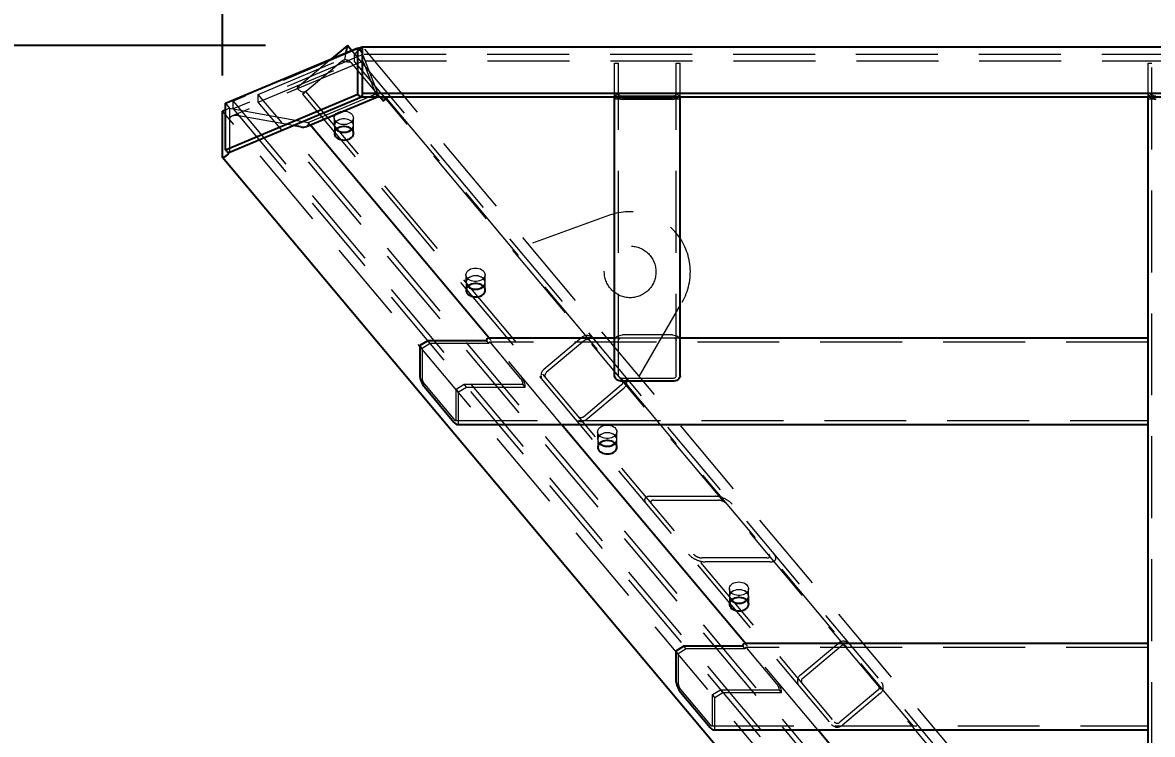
# Model space of a CAD drawing. Header units: millimetres. Extents: x 1293 to 41893, y 1011 to 26911.
# Drawn here: x 6375 to 7251, y 8232 to 8783 of the extents above; entities that cross this region are included whole.
import ezdxf

# ---------------------------------------------------------------- set-up
doc = ezdxf.new("R2010")
doc.units = ezdxf.units.MM
doc.header["$LTSCALE"] = 50
doc.linetypes.add('HIDDEN', pattern=[1.905, 1.27, -0.635])
doc.layers.add('CAPA_1', color=7, linetype='Continuous')
doc.styles.add('SLDTEXTSTYLE0', font='TXT', dxfattribs={"width": 0.75})
doc.dimstyles.new('SLDDIMSTYLE0', dxfattribs={"dimtxt": 100, "dimasz": 100, "dimexe": 0, "dimexo": 0.0625, "dimgap": 25, "dimtad": 2, "dimdec": 0, "dimlfac": 1.5, "dimrnd": 1e-09, "dimzin": 12, "dimdsep": 46, "dimtxsty": 'SLDTEXTSTYLE0', "dimsah": 1, "dimcen": 0.09, "dimadec": 0, "dimazin": 3, "dimtfac": 1, "dimtdec": 0, "dimtofl": 0, "dimtmove": 0, "dimatfit": 3, "dimfxl": 1, "dimfrac": 2, "dimtolj": 1, "dimtzin": 12, "dimarcsym": 0})

# ---------------------------------------------------------------- blocks, each defined once
blk = doc.blocks.new('_D_1')
at = {"layer": 'CAPA_1', "transparency": 16777216}
for p, q in [((6563.39, 8765.65), (5580.12, 8765.65)), ((5630.12, 8765.65), (5630.12, 4708.49)), ((6386.4, 4708.49), (5580.12, 4708.49))]:
    blk.add_line(p, q, dxfattribs=at)
for points in [[(5630.12, 8765.65), (5614.74, 8665.65), (5645.51, 8665.65)], [(5630.12, 4708.49), (5645.51, 4808.49), (5614.74, 4808.49)]]:
    blk.add_solid(points, dxfattribs=at)
at = {"layer": 'CAPA_1', "transparency": 16777216, "insert": (5501.22, 6589.29), "char_height": 100, "attachment_point": 1, "rotation": 90, "style": 'SLDTEXTSTYLE0'}
blk.add_mtext('6086', dxfattribs=at)
blk = doc.blocks.new('_D_15')
at = {"layer": 'CAPA_1', "transparency": 16777216}
for p, q in [((6530.12, 8742.38), (6530.12, 9415.65)), ((16745.16, 6492), (16745.16, 9415.65)), ((6530.12, 9365.65), (16745.16, 9365.65))]:
    blk.add_line(p, q, dxfattribs=at)
for points in [[(6530.12, 9365.65), (6630.12, 9350.26), (6630.12, 9381.03)], [(16745.16, 9365.65), (16645.16, 9381.03), (16645.16, 9350.26)]]:
    blk.add_solid(points, dxfattribs=at)
at = {"layer": 'CAPA_1', "transparency": 16777216, "insert": (11452.92, 9494.55), "char_height": 100, "attachment_point": 1, "style": 'SLDTEXTSTYLE0'}
blk.add_mtext('15323', dxfattribs=at)
blk = doc.blocks.new('_D_16')
at = {"layer": 'CAPA_1', "transparency": 16777216}
for p, q in [((6530.12, 8742.38), (6530.12, 9115.65)), ((10510.53, 8346.21), (10510.53, 9115.65)), ((10510.53, 9065.65), (6530.12, 9065.65))]:
    blk.add_line(p, q, dxfattribs=at)
for points in [[(6530.12, 9065.65), (6630.12, 9050.26), (6630.12, 9081.03)], [(10510.53, 9065.65), (10410.53, 9081.03), (10410.53, 9050.26)]]:
    blk.add_solid(points, dxfattribs=at)
at = {"layer": 'CAPA_1', "transparency": 16777216, "insert": (8372.55, 9194.55), "char_height": 100, "attachment_point": 1, "style": 'SLDTEXTSTYLE0'}
blk.add_mtext('5971', dxfattribs=at)

msp = doc.modelspace()

# ---------------------------------------------------------------- linework, layer by layer
at = {"color": 7, "linetype": 'Continuous', "lineweight": 25}
for p, q in [((6532.3455098, 8720.9510576), (6635.0000114, 8764.0197348)), ((6626.8915182, 8765.6463094), (6614.9060728, 8755.5893266)), ((6625.9134634, 8760.2074753), (6626.8915182, 8765.6463094)), ((6630.0122783, 8761.9271323), (6626.8915182, 8765.6463094)), ((6635.0000114, 8728.0987103), (6635.0000114, 8764.0197348)), ((6638.2402488, 8760.1581702), (6635.0000114, 8764.0197348)), ((6638.2402488, 8764.4046725), (6635.6048034, 8763.2989718)), ((6638.2402488, 8764.6482983), (10133.6971124, 8764.6482983)), ((6638.2402488, 8764.6482983), (6638.2402488, 8725.989247)), ((6638.2402488, 8728.7272738), (10133.6971124, 8728.7272738)), ((6532.3455098, 8685.0300331), (6635.0000114, 8728.0987103)), ((6532.3455098, 8685.0300331), (6532.3455098, 8720.9510576)), ((6535.063797, 8682.8312476), (6637.7182986, 8725.8999248)), ((6595.0933058, 8702.9004745), (6650.1255611, 8725.989247)), ((6635.0000114, 8728.0987103), (6636.0818187, 8726.8094626)), ((6638.2402488, 8725.989247), (10133.6971124, 8725.989247)), ((6833.9849327, 8509.8631115), (6833.9849327, 8725.989247)), ((6878.6889327, 8724.2371458), (6840.0809327, 8724.2371458)), ((6884.7849327, 8509.8631115), (6884.7849327, 8725.989247)), ((7247.3182661, 8018.4474688), (7247.3182661, 8725.989247)), ((6532.3455098, 8715.730052), (6530.1246702, 8714.7982992)), ((6530.1246702, 8678.8772747), (6530.1246702, 8714.7982992)), ((6590.6987122, 8702.6528462), (6584.8322563, 8703.7115955)), ((6736.7490505, 8538.9485672), (6598.1137396, 8704.1676969)), ((6533.4273171, 8683.7407854), (6532.3455098, 8685.0300331)), ((6530.1246702, 8678.8772747), (6531.9479418, 8679.642228)), ((7089.8305749, 8011.845752), (6530.1246702, 8678.8772747)), ((6689.0979814, 8536.983485), (6682.9449673, 8533.2417116)), ((6734.6302854, 8536.983485), (6689.0979814, 8536.983485)), ((6734.6302854, 8537.1630901), (6734.6302854, 8536.983485)), ((6833.9849327, 8538.9485672), (6735.6896679, 8538.9485672)), ((7247.3182661, 8538.9485672), (6884.7849327, 8538.9485672)), ((6682.9449673, 8533.2417116), (6682.9449673, 8509.8631115)), ((6686.5619255, 8501.2420656), (6709.4693275, 8473.942087)), ((6878.6889327, 8505.5525886), (6840.0809327, 8505.5525886)), ((6712.0269032, 8472.15661), (7247.3182661, 8472.15661)), ((6935.3178409, 8302.3034977), (6792.7941571, 8472.15661)), ((6887.6667719, 8300.3384156), (6881.5137578, 8296.5966422)), ((6933.1990759, 8300.3384156), (6887.6667719, 8300.3384156)), ((6933.1990759, 8300.5180207), (6933.1990759, 8300.3384156)), ((7247.3182661, 8302.3034977), (6934.2584584, 8302.3034977)), ((6881.5137578, 8296.5966422), (6881.5137578, 8273.2180421)), ((6885.130716, 8264.5969962), (6908.038118, 8237.2970176)), ((6910.5956937, 8235.5115405), (7247.3182661, 8235.5115405)), ((7120.6033163, 8081.4888668), (6991.3629476, 8235.5115405))]:
    msp.add_line(p, q, dxfattribs=at)
at = {"color": 1, "linetype": 'HIDDEN', "lineweight": 18}
for p, q in [((6632.3337866, 8759.1604664), (6638.8196296, 8764.6027349)), ((6638.8209327, 8764.6482983), (6638.2402488, 8764.4046725)), ((7232.1526689, 8057.4959537), (6638.8196296, 8764.6027349)), ((6638.8209327, 8758.6614609), (6638.8209327, 8764.6482983)), ((6635.6048034, 8763.2989718), (6538.4861853, 8722.5528735)), ((6638.8209327, 8758.6614609), (6538.4861853, 8716.5660361)), ((6557.7994028, 8727.8895795), (6632.3337866, 8759.1604664)), ((6614.9060728, 8755.5893266), (6587.9764605, 8732.9926988)), ((6624.9408989, 8754.7991718), (6625.9134634, 8760.2074753)), ((6630.0122783, 8761.9271323), (7263.54789, 8006.908791)), ((6632.3337866, 8753.173629), (6632.3337866, 8759.1604664)), ((6650.4346112, 8728.7272738), (6638.2402488, 8760.1581702)), ((10132.4917951, 8758.6614609), (6638.8209327, 8758.6614609)), ((6638.5913003, 8753.4612386), (6537.3392023, 8710.9809395)), ((6557.7994028, 8721.902742), (6632.3337866, 8753.173629)), ((6592.0581618, 8728.1283166), (6622.0551855, 8753.2988081)), ((6629.5102551, 8752.646574), (6622.0551855, 8753.2988081)), ((6624.9408989, 8754.7991718), (6625.1676601, 8754.5289284)), ((6629.5102551, 8752.646574), (6654.6807466, 8722.6495503)), ((6632.3337866, 8753.173629), (7228.0401581, 8043.2384207)), ((10132.8145392, 8753.4761621), (6638.6654448, 8753.4761621)), ((6639.6919586, 8751.9262688), (6649.2741724, 8727.2281697)), ((6833.9849327, 8725.989247), (6833.9849327, 8751.9262688)), ((6833.9849327, 8751.9262688), (6837.0329327, 8751.9262688)), ((6837.0329327, 8509.8631115), (6837.0329327, 8751.9262688)), ((6881.7369327, 8751.9262688), (6884.7849327, 8751.9262688)), ((6881.7369327, 8509.8631115), (6881.7369327, 8751.9262688)), ((6884.7849327, 8725.989247), (6884.7849327, 8751.9262688)), ((7247.3182661, 8725.989247), (7247.3182661, 8751.9262688)), ((7247.3182661, 8751.9262688), (7250.3662661, 8751.9262688)), ((7250.3662661, 8018.4474688), (7250.3662661, 8751.9262688)), ((6589.3392045, 8731.3686437), (6587.9764605, 8732.9926988)), ((6594.3930653, 8730.0875332), (7190.4472388, 8019.7378306)), ((6596.4949477, 8706.096898), (6650.4346112, 8728.7272738)), ((6650.4346112, 8727.2281697), (6650.4346112, 8728.7272738)), ((6532.3455098, 8720.9510576), (6535.5857472, 8717.089493)), ((6538.4861853, 8716.5660361), (6538.4861853, 8722.5528735)), ((6538.4861853, 8722.5528735), (7096.4969692, 8057.5415171)), ((6557.7994028, 8721.902742), (6557.7994028, 8727.8895795)), ((7127.2663846, 8049.2252581), (6557.7994028, 8727.8895795)), ((7127.2663846, 8043.2384207), (6557.7994028, 8721.902742)), ((6592.0581618, 8728.1283166), (7188.1123353, 8017.7786139)), ((6650.1255611, 8725.989247), (6650.1539946, 8726.0011763)), ((6654.6807466, 8722.6495503), (6659.5451288, 8726.7312517)), ((6657.2102253, 8724.772035), (7196.1205803, 8082.5236834)), ((6837.0329327, 8724.2371458), (6833.9849327, 8724.2371458)), ((6878.6889327, 8726.5720124), (6840.0809327, 8726.5720124)), ((6878.6889327, 8726.3924072), (6840.0809327, 8726.3924072)), ((6884.7849327, 8724.2371458), (6881.7369327, 8724.2371458)), ((7250.3662661, 8724.2371458), (7247.3182661, 8724.2371458)), ((7089.8305749, 8047.7667765), (6530.1246702, 8714.7982992)), ((6535.5857472, 8717.089493), (6532.3455098, 8715.730052)), ((6535.5857472, 8717.089493), (6535.5857472, 8684.1594925)), ((6535.5857472, 8717.089493), (6596.4949477, 8706.096898)), ((6538.4861853, 8716.5660361), (7096.4969692, 8051.5546797)), ((6584.8322563, 8703.7115955), (6542.8368425, 8711.2907227)), ((6596.4949477, 8706.096898), (6596.4949477, 8704.5977939)), ((6598.1137396, 8704.1676969), (6596.4949477, 8706.096898)), ((6616.6955164, 8709.7117357), (6616.6955164, 8703.7248983)), ((6616.868822, 8703.7327526), (6616.868822, 8697.7459151)), ((6631.5121831, 8703.7248983), (6631.5121831, 8709.7117357)), ((6631.6854887, 8697.7459151), (6631.6854887, 8703.7327526)), ((6830.0296751, 8634.1777383), (6767.3771515, 8611.3938462)), ((6718.7502375, 8588.0876553), (6718.7502375, 8582.1008178)), ((6718.9235431, 8582.1086721), (6718.9235431, 8576.1218347)), ((6733.5669042, 8582.1008178), (6733.5669042, 8588.0876553)), ((6733.7402098, 8576.1218347), (6733.7402098, 8582.1086721)), ((6853.0821662, 8509.2545872), (6886.3994162, 8566.9988968)), ((6690.9064605, 8534.8282235), (6689.0979814, 8536.983485)), ((6736.4387645, 8534.8282235), (6734.6302854, 8536.983485)), ((6792.7941571, 8472.15661), (6736.7490505, 8538.9485672)), ((6808.6613318, 8539.5377885), (6779.085888, 8514.7210445)), ((6810.6205485, 8537.2028851), (6781.0451046, 8512.386141)), ((6884.7849327, 8538.9485672), (6833.9849327, 8538.9485672)), ((6878.6889327, 8541.473613), (6840.0809327, 8541.473613)), ((6840.0809327, 8539.3183516), (6878.6889327, 8539.3183516)), ((6684.7534464, 8531.0864501), (6682.9449673, 8533.2417116)), ((6690.9064605, 8534.8282235), (6684.7534464, 8531.0864501)), ((6684.7534464, 8531.0864501), (6684.7534464, 8507.70785)), ((6736.4387645, 8534.8282235), (6690.9064605, 8534.8282235)), ((6736.4387645, 8535.0078286), (6736.4387645, 8534.8282235)), ((7247.3182661, 8535.9005672), (6736.9684558, 8535.9005672)), ((6761.1546456, 8507.70785), (6738.2472436, 8535.0078286)), ((6686.5619255, 8503.3973271), (6709.4693275, 8476.0973485)), ((6711.2778066, 8499.4759486), (6717.4308207, 8503.217722)), ((6713.0862857, 8497.3206871), (6719.2392998, 8501.0624605)), ((6717.4308207, 8503.217722), (6762.9631247, 8503.217722)), ((6719.2392998, 8501.0624605), (6717.4308207, 8503.217722)), ((6719.2392998, 8501.0624605), (6764.7716038, 8501.0624605)), ((6762.9631247, 8503.217722), (6762.9631247, 8503.3973271)), ((6764.7716038, 8501.0624605), (6762.9631247, 8503.217722)), ((6764.7716038, 8501.0624605), (6764.7716038, 8501.2420656)), ((6809.7802819, 8478.1408902), (6839.3557258, 8502.9576343)), ((6878.6889327, 8507.70785), (6840.0809327, 8507.70785)), ((6711.2778066, 8476.0973485), (6711.2778066, 8499.4759486)), ((6713.0862857, 8497.3206871), (6711.2778066, 8499.4759486)), ((6713.0862857, 8473.942087), (6713.0862857, 8497.3206871)), ((6811.7394985, 8475.8059868), (6841.3149424, 8500.6227308)), ((6710.7481153, 8475.20461), (7247.3182661, 8475.20461)), ((6820.8049586, 8466.4635748), (6820.8049586, 8460.4767374)), ((6835.6216253, 8460.4767374), (6835.6216253, 8466.4635748)), ((6820.9782642, 8460.4845916), (6820.9782642, 8454.4977542)), ((6835.7949308, 8454.4977542), (6835.7949308, 8460.4845916)), ((6828.2132919, 8455.2382546), (6828.7737485, 8455.2532667)), ((6861.5458969, 8416.4490326), (6911.9450615, 8416.4490326)), ((6864.1034726, 8413.4010326), (6914.5026372, 8413.4010326)), ((6952.0137471, 8368.6970326), (6901.6145825, 8368.6970326)), ((6954.5713228, 8365.6490326), (6904.1721582, 8365.6490326)), ((6922.8596797, 8344.8394943), (6922.8596797, 8338.8526569)), ((6937.6763463, 8338.8526569), (6937.6763463, 8344.8394943)), ((6923.0329852, 8338.8605111), (6923.0329852, 8332.8736737)), ((6937.8496519, 8332.8736737), (6937.8496519, 8338.8605111)), ((6889.475251, 8298.1831541), (6887.6667719, 8300.3384156)), ((6935.007555, 8298.1831541), (6933.1990759, 8300.3384156)), ((6991.3629476, 8235.5115405), (6935.3178409, 8302.3034977)), ((6977.7706125, 8277.9378103), (7007.3460563, 8302.7545543)), ((6979.7298291, 8275.6029068), (7009.305273, 8300.4196508)), ((6883.3222369, 8294.4413807), (6881.5137578, 8296.5966422)), ((6889.475251, 8298.1831541), (6883.3222369, 8294.4413807)), ((6883.3222369, 8294.4413807), (6883.3222369, 8271.0627806)), ((6935.007555, 8298.1831541), (6889.475251, 8298.1831541)), ((6935.007555, 8298.3627592), (6935.007555, 8298.1831541)), ((7247.3182661, 8299.2554977), (6935.5372462, 8299.2554977)), ((6959.7234361, 8271.0627806), (6936.8160341, 8298.3627592)), ((6885.130716, 8266.7522577), (6908.038118, 8239.4522791)), ((6909.8465971, 8262.8308792), (6915.9996112, 8266.5726525)), ((6915.9996112, 8266.5726525), (6961.5319152, 8266.5726525)), ((6917.8080903, 8264.4173911), (6915.9996112, 8266.5726525)), ((6961.5319152, 8266.5726525), (6961.5319152, 8266.7522577)), ((6963.3403943, 8264.4173911), (6961.5319152, 8266.5726525)), ((6963.3403943, 8264.4173911), (6963.3403943, 8264.5969962)), ((7038.0404503, 8266.1744001), (7008.4650064, 8241.357656)), ((6909.8465971, 8239.4522791), (6909.8465971, 8262.8308792)), ((6911.6550762, 8260.6756177), (6909.8465971, 8262.8308792)), ((6911.6550762, 8260.6756177), (6917.8080903, 8264.4173911)), ((6911.6550762, 8237.2970176), (6911.6550762, 8260.6756177)), ((6917.8080903, 8264.4173911), (6963.3403943, 8264.4173911)), ((7039.9996669, 8263.8394966), (7010.424223, 8239.0227526)), ((6909.3169058, 8238.5595405), (7247.3182661, 8238.5595405))]:
    msp.add_line(p, q, dxfattribs=at)
at = {"color": 1, "linetype": 'HIDDEN', "lineweight": 18, "flags": 128}
for points in [[(6840.0809327, 8728.7272738), (6838.8916621, 8728.6444483), (6837.7480945, 8728.3991548), (6836.6941766, 8728.0008197), (6835.7704098, 8727.4647509), (6835.012294, 8726.8115491), (6834.4489631, 8726.0663166), (6834.1020657, 8725.2576922), (6833.9849327, 8724.4167509)], [(6884.7849327, 8724.4167509), (6884.6677998, 8725.2576922), (6884.3209024, 8726.0663166), (6883.7575715, 8726.8115491), (6882.9994557, 8727.4647509), (6882.0756889, 8728.0008197), (6881.0217709, 8728.3991548), (6879.8782033, 8728.6444483), (6878.6889327, 8728.7272738)], [(7253.4142661, 8728.7272738), (7252.2249955, 8728.6444483), (7251.0814279, 8728.3991548), (7250.0275099, 8728.0008197), (7249.1037431, 8727.4647509), (7248.3456273, 8726.8115491), (7247.7822964, 8726.0663166), (7247.435399, 8725.2576922), (7247.3182661, 8724.4167509)], [(6840.0809327, 8726.3924072), (6839.4862974, 8726.43382), (6838.9145136, 8726.5564667), (6838.3875547, 8726.7556343), (6837.9256713, 8727.0236687), (6837.5466134, 8727.3502696), (6837.2649479, 8727.7228858), (6837.0914992, 8728.127198), (6837.0329327, 8728.5476687)], [(6840.0809327, 8726.5720124), (6839.4862974, 8726.5305996), (6838.9145136, 8726.4079528), (6838.3875547, 8726.2087853), (6837.9256713, 8725.9407509), (6837.5466134, 8725.61415), (6837.2649479, 8725.2415337), (6837.0914992, 8724.8372215), (6837.0329327, 8724.4167509)], [(6881.7369327, 8728.5476687), (6881.6783663, 8728.127198), (6881.5049175, 8727.7228858), (6881.2232521, 8727.3502696), (6880.8441942, 8727.0236687), (6880.3823108, 8726.7556343), (6879.8553518, 8726.5564667), (6879.283568, 8726.43382), (6878.6889327, 8726.3924072)], [(6881.7369327, 8724.4167509), (6881.6783663, 8724.8372215), (6881.5049175, 8725.2415337), (6881.2232521, 8725.61415), (6880.8441942, 8725.9407509), (6880.3823108, 8726.2087853), (6879.8553518, 8726.4079528), (6879.283568, 8726.5305996), (6878.6889327, 8726.5720124)], [(7253.4142661, 8726.3924072), (7252.8196308, 8726.43382), (7252.247847, 8726.5564667), (7251.720888, 8726.7556343), (7251.2590046, 8727.0236687), (7250.8799467, 8727.3502696), (7250.5982812, 8727.7228858), (7250.4248325, 8728.127198), (7250.3662661, 8728.5476687)], [(7253.4142661, 8726.5720124), (7252.8196308, 8726.5305996), (7252.247847, 8726.4079528), (7251.720888, 8726.2087853), (7251.2590046, 8725.9407509), (7250.8799467, 8725.61415), (7250.5982812, 8725.2415337), (7250.4248325, 8724.8372215), (7250.3662661, 8724.4167509)], [(6624.1038498, 8714.9502185), (6625.4266588, 8714.8660339), (6626.7069516, 8714.6161859), (6627.9035786, 8714.2087049), (6628.9780792, 8713.6566876), (6629.895918, 8712.9778763), (6630.627595, 8712.1940885), (6631.1495935, 8711.3305159), (6631.4451359, 8710.4149144), (6631.5047234, 8709.4767121), (6631.3264407, 8708.5460637), (6630.916018, 8707.6528809), (6630.2866466, 8706.8258714), (6629.4585551, 8706.091616), (6628.4583589, 8705.4737142), (6627.3182051, 8704.9920259), (6626.0747394, 8704.6620329), (6624.7679277, 8704.4943416), (6623.4397719, 8704.4943416), (6622.1329601, 8704.6620329), (6620.8894944, 8704.9920259), (6619.7493407, 8705.4737142), (6618.7491445, 8706.091616), (6617.9210529, 8706.8258714), (6617.2916815, 8707.6528809), (6616.8812588, 8708.5460637), (6616.7029761, 8709.4767121), (6616.7625636, 8710.4149144), (6617.0581061, 8711.3305159), (6617.5801045, 8712.1940885), (6618.3117815, 8712.9778763), (6619.2296204, 8713.6566876), (6620.304121, 8714.2087049), (6621.500748, 8714.6161859), (6622.7810408, 8714.8660339), (6624.1038498, 8714.9502185)], [(6630.2721741, 8700.8235901), (6630.627595, 8701.2425455), (6631.1495935, 8702.1061181), (6631.4451359, 8703.0217197), (6631.5047234, 8703.959922), (6631.3264407, 8704.8905704), (6630.916018, 8705.7837532), (6630.2866466, 8706.6107626), (6629.4585551, 8707.3450181), (6628.4583589, 8707.9629199), (6627.3182051, 8708.4446082), (6626.0747394, 8708.7746011), (6624.7679277, 8708.9422925), (6623.4397719, 8708.9422925), (6622.1329601, 8708.7746011), (6620.8894944, 8708.4446082), (6619.7493407, 8707.9629199), (6618.7491445, 8707.3450181), (6617.9210529, 8706.6107626), (6617.2916815, 8705.7837532), (6616.8812588, 8704.8905704), (6616.7029761, 8703.959922), (6616.7625636, 8703.0217197), (6617.0581061, 8702.1061181), (6617.5801045, 8701.2425455), (6618.3117815, 8700.4587578), (6619.2296204, 8699.7799464), (6620.304121, 8699.2279291), (6621.500748, 8698.8204481), (6622.7810408, 8698.5706002), (6624.1038498, 8698.4864156)], [(6630.3568175, 8700.7393338), (6630.8009006, 8701.2503997), (6631.322899, 8702.1139724), (6631.6184415, 8703.0295739), (6631.678029, 8703.9677762), (6631.4997463, 8704.8984246), (6631.0893236, 8705.7916074), (6630.4599522, 8706.6186169), (6629.6318606, 8707.3528723), (6628.6316644, 8707.9707741), (6627.4915107, 8708.4524624), (6626.248045, 8708.7824554), (6624.9412332, 8708.9501467), (6623.6130775, 8708.9501467), (6622.3062657, 8708.7824554), (6621.0628, 8708.4524624), (6619.9226463, 8707.9707741), (6618.9224501, 8707.3528723), (6618.0943585, 8706.6186169), (6617.4649871, 8705.7916074), (6617.0545644, 8704.8984246), (6616.8762817, 8703.9677762), (6616.9358692, 8703.0295739), (6617.2314117, 8702.1139724), (6617.7534101, 8701.2503997), (6618.1974932, 8700.7393338)], [(6535.5857472, 8684.1594925), (6535.5158478, 8683.5466464), (6535.3263262, 8682.9413917)], [(6726.1585709, 8593.326138), (6727.4813798, 8593.2419534), (6728.7616727, 8592.9921055), (6729.9582997, 8592.5846244), (6731.0328002, 8592.0326071), (6731.9506391, 8591.3537958), (6732.6823161, 8590.5700081), (6733.2043145, 8589.7064354), (6733.499857, 8588.7908339), (6733.5594445, 8587.8526316), (6733.3811618, 8586.9219832), (6732.9707391, 8586.0288004), (6732.3413677, 8585.2017909), (6731.5132761, 8584.4675355), (6730.5130799, 8583.8496337), (6729.3729262, 8583.3679454), (6728.1294605, 8583.0379524), (6726.8226487, 8582.8702611), (6725.494493, 8582.8702611), (6724.1876812, 8583.0379524), (6722.9442155, 8583.3679454), (6721.8040618, 8583.8496337), (6720.8038656, 8584.4675355), (6719.975774, 8585.2017909), (6719.3464026, 8586.0288004), (6718.9359799, 8586.9219832), (6718.7576972, 8587.8526316), (6718.8172847, 8588.7908339), (6719.1128272, 8589.7064354), (6719.6348256, 8590.5700081), (6720.3665026, 8591.3537958), (6721.2843415, 8592.0326071), (6722.358842, 8592.5846244), (6723.555469, 8592.9921055), (6724.8357619, 8593.2419534), (6726.1585709, 8593.326138)], [(6732.3268929, 8579.1995073), (6732.6823161, 8579.618465), (6733.2043145, 8580.4820376), (6733.499857, 8581.3976392), (6733.5594445, 8582.3358415), (6733.3811618, 8583.2664899), (6732.9707391, 8584.1596727), (6732.3413677, 8584.9866822), (6731.5132761, 8585.7209376), (6730.5130799, 8586.3388394), (6729.3729262, 8586.8205277), (6728.1294605, 8587.1505206), (6726.8226487, 8587.318212), (6725.494493, 8587.318212), (6724.1876812, 8587.1505206), (6722.9442155, 8586.8205277), (6721.8040618, 8586.3388394), (6720.8038656, 8585.7209376), (6719.975774, 8584.9866822), (6719.3464026, 8584.1596727), (6718.9359799, 8583.2664899), (6718.7576972, 8582.3358415), (6718.8172847, 8581.3976392), (6719.1128272, 8580.4820376), (6719.6348256, 8579.618465), (6720.3665026, 8578.8346773), (6721.2843415, 8578.155866), (6722.358842, 8577.6038487), (6723.555469, 8577.1963676), (6724.8357619, 8576.9465197), (6726.1585709, 8576.8623351)], [(6732.4115386, 8579.1152534), (6732.8556217, 8579.6263193), (6733.3776201, 8580.4898919), (6733.6731626, 8581.4054934), (6733.7327501, 8582.3436957), (6733.5544674, 8583.2743441), (6733.1440447, 8584.1675269), (6732.5146733, 8584.9945364), (6731.6865817, 8585.7287918), (6730.6863855, 8586.3466936), (6729.5462318, 8586.8283819), (6728.302766, 8587.1583749), (6726.9959543, 8587.3260662), (6725.6677985, 8587.3260662), (6724.3609868, 8587.1583749), (6723.1175211, 8586.8283819), (6721.9773673, 8586.3466936), (6720.9771711, 8585.7287918), (6720.1490796, 8584.9945364), (6719.5197082, 8584.1675269), (6719.1092855, 8583.2743441), (6718.9310028, 8582.3436957), (6718.9905903, 8581.4054934), (6719.2861327, 8580.4898919), (6719.8081312, 8579.6263193), (6720.2522143, 8579.1152534)], [(6833.9849327, 8537.1630901), (6834.1020657, 8538.0040314), (6834.4489631, 8538.8126558), (6835.012294, 8539.5578883), (6835.7704098, 8540.2110901), (6836.6941766, 8540.7471589), (6837.7480945, 8541.145494), (6838.8916621, 8541.3907876), (6840.0809327, 8541.473613)], [(6837.0329327, 8537.1630901), (6837.0914992, 8537.5835608), (6837.2649479, 8537.987873), (6837.5466134, 8538.3604892), (6837.9256713, 8538.6870901), (6838.3875547, 8538.9551245), (6838.9145136, 8539.1542921), (6839.4862974, 8539.2769388), (6840.0809327, 8539.3183516)], [(6878.6889327, 8541.473613), (6879.8782033, 8541.3907876), (6881.0217709, 8541.145494), (6882.0756889, 8540.7471589), (6882.9994557, 8540.2110901), (6883.7575715, 8539.5578883), (6884.3209024, 8538.8126558), (6884.6677998, 8538.0040314), (6884.7849327, 8537.1630901)], [(6878.6889327, 8539.3183516), (6879.283568, 8539.2769388), (6879.8553518, 8539.1542921), (6880.3823108, 8538.9551245), (6880.8441942, 8538.6870901), (6881.2232521, 8538.3604892), (6881.5049175, 8537.987873), (6881.6783663, 8537.5835608), (6881.7369327, 8537.1630901)], [(6840.0809327, 8507.70785), (6839.4862974, 8507.7492628), (6838.9145136, 8507.8719095), (6838.3875547, 8508.0710771), (6837.9256713, 8508.3391115), (6837.5466134, 8508.6657124), (6837.2649479, 8509.0383286), (6837.0914992, 8509.4426408), (6837.0329327, 8509.8631115)], [(6881.7369327, 8509.8631115), (6881.6783663, 8509.4426408), (6881.5049175, 8509.0383286), (6881.2232521, 8508.6657124), (6880.8441942, 8508.3391115), (6880.3823108, 8508.0710771), (6879.8553518, 8507.8719095), (6879.283568, 8507.7492628), (6878.6889327, 8507.70785)], [(6828.2132919, 8471.7020575), (6829.5361009, 8471.6178729), (6830.8163937, 8471.368025), (6832.0130207, 8470.960544), (6833.0875213, 8470.4085266), (6834.0053602, 8469.7297153), (6834.7370372, 8468.9459276), (6835.2590356, 8468.082355), (6835.5545781, 8467.1667534), (6835.6141656, 8466.2285511), (6835.4358829, 8465.2979027), (6835.0254602, 8464.4047199), (6834.3960888, 8463.5777104), (6833.5679972, 8462.843455), (6832.567801, 8462.2255532), (6831.4276473, 8461.7438649), (6830.1841816, 8461.413872), (6828.8773698, 8461.2461806), (6827.549214, 8461.2461806), (6826.2424023, 8461.413872), (6824.9989366, 8461.7438649), (6823.8587829, 8462.2255532), (6822.8585866, 8462.843455), (6822.0304951, 8463.5777104), (6821.4011237, 8464.4047199), (6820.990701, 8465.2979027), (6820.8124183, 8466.2285511), (6820.8720058, 8467.1667534), (6821.1675482, 8468.082355), (6821.6895467, 8468.9459276), (6822.4212237, 8469.7297153), (6823.3390625, 8470.4085266), (6824.4135631, 8470.960544), (6825.6101901, 8471.368025), (6826.8904829, 8471.6178729), (6828.2132919, 8471.7020575)], [(6834.3815762, 8457.5753866), (6834.7370372, 8457.9943845), (6835.2590356, 8458.8579572), (6835.5545781, 8459.7735587), (6835.6141656, 8460.711761), (6835.4358829, 8461.6424094), (6835.0254602, 8462.5355922), (6834.3960888, 8463.3626017), (6833.5679972, 8464.0968571), (6832.567801, 8464.7147589), (6831.4276473, 8465.1964472), (6830.1841816, 8465.5264402), (6828.8773698, 8465.6941315), (6827.549214, 8465.6941315), (6826.2424023, 8465.5264402), (6824.9989366, 8465.1964472), (6823.8587829, 8464.7147589), (6822.8585866, 8464.0968571), (6822.0304951, 8463.3626017), (6821.4011237, 8462.5355922), (6820.990701, 8461.6424094), (6820.8124183, 8460.711761), (6820.8720058, 8459.7735587), (6821.1675482, 8458.8579572), (6821.6895467, 8457.9943845), (6822.4212237, 8457.2105968), (6823.3390625, 8456.5317855), (6824.4135631, 8455.9797682), (6825.6101901, 8455.5722871), (6826.8904829, 8455.3224392), (6828.2132919, 8455.2382546)], [(6834.4662596, 8457.4911729), (6834.9103427, 8458.0022388), (6835.4323412, 8458.8658114), (6835.7278836, 8459.7814129), (6835.7874711, 8460.7196152), (6835.6091884, 8461.6502637), (6835.1987657, 8462.5434464), (6834.5693943, 8463.3704559), (6833.7413028, 8464.1047113), (6832.7411066, 8464.7226131), (6831.6009529, 8465.2043015), (6830.3574871, 8465.5342944), (6829.0506754, 8465.7019857), (6827.7225196, 8465.7019857), (6826.4157079, 8465.5342944), (6825.1722421, 8465.2043015), (6824.0320884, 8464.7226131), (6823.0318922, 8464.1047113), (6822.2038006, 8463.3704559), (6821.5744292, 8462.5434464), (6821.1640065, 8461.6502637), (6820.9857239, 8460.7196152), (6821.0453113, 8459.7814129), (6821.3408538, 8458.8658114), (6821.8628523, 8458.0022388), (6822.3069354, 8457.4911729)], [(6930.268013, 8350.077977), (6931.590822, 8349.9937925), (6932.8711148, 8349.7439445), (6934.0677418, 8349.3364635), (6935.1422424, 8348.7844462), (6936.0600812, 8348.1056349), (6936.7917582, 8347.3218471), (6937.3137567, 8346.4582745), (6937.6092992, 8345.5426729), (6937.6688866, 8344.6044706), (6937.490604, 8343.6738222), (6937.0801813, 8342.7806394), (6936.4508099, 8341.95363), (6935.6227183, 8341.2193745), (6934.6225221, 8340.6014727), (6933.4823684, 8340.1197844), (6932.2389026, 8339.7897915), (6930.9320909, 8339.6221001), (6929.6039351, 8339.6221001), (6928.2971234, 8339.7897915), (6927.0536576, 8340.1197844), (6925.9135039, 8340.6014727), (6924.9133077, 8341.2193745), (6924.0852161, 8341.95363), (6923.4558448, 8342.7806394), (6923.0454221, 8343.6738222), (6922.8671394, 8344.6044706), (6922.9267269, 8345.5426729), (6923.2222693, 8346.4582745), (6923.7442678, 8347.3218471), (6924.4759448, 8348.1056349), (6925.3937836, 8348.7844462), (6926.4682842, 8349.3364635), (6927.6649112, 8349.7439445), (6928.945204, 8349.9937925), (6930.268013, 8350.077977)], [(6936.4364373, 8335.951455), (6936.7917582, 8336.3703041), (6937.3137567, 8337.2338767), (6937.6092992, 8338.1494782), (6937.6688866, 8339.0876805), (6937.490604, 8340.0183289), (6937.0801813, 8340.9115117), (6936.4508099, 8341.7385212), (6935.6227183, 8342.4727766), (6934.6225221, 8343.0906784), (6933.4823684, 8343.5723667), (6932.2389026, 8343.9023597), (6930.9320909, 8344.070051), (6929.6039351, 8344.070051), (6928.2971234, 8343.9023597), (6927.0536576, 8343.5723667), (6925.9135039, 8343.0906784), (6924.9133077, 8342.4727766), (6924.0852161, 8341.7385212), (6923.4558448, 8340.9115117), (6923.0454221, 8340.0183289), (6922.8671394, 8339.0876805), (6922.9267269, 8338.1494782), (6923.2222693, 8337.2338767), (6923.7442678, 8336.3703041), (6924.4759448, 8335.5865163), (6925.3937836, 8334.907705), (6926.4682842, 8334.3556877), (6927.6649112, 8333.9482067), (6928.945204, 8333.6983587), (6930.268013, 8333.6141741)], [(6936.5209807, 8335.8670924), (6936.9650638, 8336.3781583), (6937.4870623, 8337.2417309), (6937.7826047, 8338.1573325), (6937.8421922, 8339.0955347), (6937.6639095, 8340.0261832), (6937.2534868, 8340.919366), (6936.6241154, 8341.7463754), (6935.7960239, 8342.4806309), (6934.7958276, 8343.0985327), (6933.6556739, 8343.580221), (6932.4122082, 8343.9102139), (6931.1053964, 8344.0779053), (6929.7772407, 8344.0779053), (6928.4704289, 8343.9102139), (6927.2269632, 8343.580221), (6926.0868095, 8343.0985327), (6925.0866133, 8342.4806309), (6924.2585217, 8341.7463754), (6923.6291503, 8340.919366), (6923.2187276, 8340.0261832), (6923.0404449, 8339.0955347), (6923.1000324, 8338.1573325), (6923.3955749, 8337.2417309), (6923.9175733, 8336.3781583), (6924.3616564, 8335.8670924)]]:
    msp.add_lwpolyline(points, dxfattribs=at)
at = {"color": 7, "linetype": 'Continuous', "lineweight": 25, "flags": 128}
for points in [[(6638.2402488, 8727.2281697), (6638.1987752, 8726.6940762), (6638.0759481, 8726.2793604), (6637.8764877, 8725.9999594), (6637.6080593, 8725.8666106), (6637.2809782, 8725.8844384), (6636.9078141, 8726.0527577), (6636.5029075, 8726.3651002), (6636.0818187, 8726.8094626)], [(6624.2771553, 8692.5074324), (6625.5999643, 8692.591617), (6626.8802572, 8692.8414649), (6628.0768842, 8693.248946), (6629.1513847, 8693.8009633), (6630.0692236, 8694.4797746), (6630.8009006, 8695.2635623), (6631.322899, 8696.1271349), (6631.6184415, 8697.0427365), (6631.678029, 8697.9809388), (6631.4997463, 8698.9115872), (6631.0893236, 8699.80477), (6630.4599522, 8700.6317795), (6629.6318606, 8701.3660349), (6628.6316644, 8701.9839367), (6627.4915107, 8702.465625), (6626.248045, 8702.7956179), (6624.9412332, 8702.9633093), (6623.6130775, 8702.9633093), (6622.3062657, 8702.7956179), (6621.0628, 8702.465625), (6619.9226463, 8701.9839367), (6618.9224501, 8701.3660349), (6618.0943585, 8700.6317795), (6617.4649871, 8699.80477), (6617.0545644, 8698.9115872), (6616.8762817, 8697.9809388), (6616.9358692, 8697.0427365), (6617.2314117, 8696.1271349), (6617.7534101, 8695.2635623), (6618.4850871, 8694.4797746), (6619.4029259, 8693.8009633), (6620.4774265, 8693.248946), (6621.6740535, 8692.8414649), (6622.9543463, 8692.591617), (6624.2771553, 8692.5074324)], [(6533.4273171, 8683.7407854), (6533.8484059, 8683.296423), (6534.2533125, 8682.9840805), (6534.6264766, 8682.8157612), (6534.9535577, 8682.7979333), (6535.063797, 8682.8312476)], [(6726.3318764, 8570.8833519), (6727.6546854, 8570.9675365), (6728.9349782, 8571.2173844), (6730.1316052, 8571.6248655), (6731.2061058, 8572.1768828), (6732.1239447, 8572.8556941), (6732.8556217, 8573.6394818), (6733.3776201, 8574.5030545), (6733.6731626, 8575.418656), (6733.7327501, 8576.3568583), (6733.5544674, 8577.2875067), (6733.1440447, 8578.1806895), (6732.5146733, 8579.007699), (6731.6865817, 8579.7419544), (6730.6863855, 8580.3598562), (6729.5462318, 8580.8415445), (6728.302766, 8581.1715375), (6726.9959543, 8581.3392288), (6725.6677985, 8581.3392288), (6724.3609868, 8581.1715375), (6723.1175211, 8580.8415445), (6721.9773673, 8580.3598562), (6720.9771711, 8579.7419544), (6720.1490796, 8579.007699), (6719.5197082, 8578.1806895), (6719.1092855, 8577.2875067), (6718.9310028, 8576.3568583), (6718.9905903, 8575.418656), (6719.2861327, 8574.5030545), (6719.8081312, 8573.6394818), (6720.5398082, 8572.8556941), (6721.457647, 8572.1768828), (6722.5321476, 8571.6248655), (6723.7287746, 8571.2173844), (6725.0090674, 8570.9675365), (6726.3318764, 8570.8833519)], [(6840.0809327, 8505.5525886), (6838.8916621, 8505.6354141), (6837.7480945, 8505.8807076), (6836.6941766, 8506.2790427), (6835.7704098, 8506.8151115), (6835.012294, 8507.4683133), (6834.4489631, 8508.2135458), (6834.1020657, 8509.0221702), (6833.9849327, 8509.8631115)], [(6884.7849327, 8509.8631115), (6884.6677998, 8509.0221702), (6884.3209024, 8508.2135458), (6883.7575715, 8507.4683133), (6882.9994557, 8506.8151115), (6882.0756889, 8506.2790427), (6881.0217709, 8505.8807076), (6879.8782033, 8505.6354141), (6878.6889327, 8505.5525886)], [(6828.3865975, 8449.2592714), (6829.7094065, 8449.343456), (6830.9896993, 8449.593304), (6832.1863263, 8450.000785), (6833.2608269, 8450.5528023), (6834.1786657, 8451.2316136), (6834.9103427, 8452.0154014), (6835.4323412, 8452.878974), (6835.7278836, 8453.7945755), (6835.7874711, 8454.7327778), (6835.6091884, 8455.6634262), (6835.1987657, 8456.556609), (6834.5693943, 8457.3836185), (6833.7413028, 8458.1178739), (6832.7411066, 8458.7357757), (6831.6009529, 8459.217464), (6830.3574871, 8459.547457), (6829.0506754, 8459.7151483), (6827.7225196, 8459.7151483), (6826.4157079, 8459.547457), (6825.1722421, 8459.217464), (6824.0320884, 8458.7357757), (6823.0318922, 8458.1178739), (6822.2038006, 8457.3836185), (6821.5744292, 8456.556609), (6821.1640065, 8455.6634262), (6820.9857239, 8454.7327778), (6821.0453113, 8453.7945755), (6821.3408538, 8452.878974), (6821.8628523, 8452.0154014), (6822.5945293, 8451.2316136), (6823.5123681, 8450.5528023), (6824.5868687, 8450.000785), (6825.7834957, 8449.593304), (6827.0637885, 8449.343456), (6828.3865975, 8449.2592714)], [(6930.4413186, 8327.635191), (6931.7641276, 8327.7193755), (6933.0444204, 8327.9692235), (6934.2410474, 8328.3767045), (6935.315548, 8328.9287218), (6936.2333868, 8329.6075331), (6936.9650638, 8330.3913209), (6937.4870623, 8331.2548935), (6937.7826047, 8332.170495), (6937.8421922, 8333.1086973), (6937.6639095, 8334.0393458), (6937.2534868, 8334.9325285), (6936.6241154, 8335.759538), (6935.7960239, 8336.4937935), (6934.7958276, 8337.1116953), (6933.6556739, 8337.5933836), (6932.4122082, 8337.9233765), (6931.1053964, 8338.0910678), (6929.7772407, 8338.0910678), (6928.4704289, 8337.9233765), (6927.2269632, 8337.5933836), (6926.0868095, 8337.1116953), (6925.0866133, 8336.4937935), (6924.2585217, 8335.759538), (6923.6291503, 8334.9325285), (6923.2187276, 8334.0393458), (6923.0404449, 8333.1086973), (6923.1000324, 8332.170495), (6923.3955749, 8331.2548935), (6923.9175733, 8330.3913209), (6924.6492503, 8329.6075331), (6925.5670892, 8328.9287218), (6926.6415898, 8328.3767045), (6927.8382167, 8327.9692235), (6929.1185096, 8327.7193755), (6930.4413186, 8327.635191)]]:
    msp.add_lwpolyline(points, dxfattribs=at)
at = {"color": 1, "linetype": 'HIDDEN', "lineweight": 18}
msp.add_circle((6845.9783995, 8590.3209718), 20, dxfattribs=at)
for centre, radius, start, end in [((6625.4566032, 8749.2451562), 5.2916667, 40, 129.9999984191), ((6592.5795317, 8734.087601), 4.2299467, 220, 310), ((6655.2021164, 8728.6088348), 4.2299467, 220, 310), ((6837.6222194, 8728.6833879), 3.6398179, 182.1369038483, 227.7472299721), ((6881.147646, 8728.6833879), 3.6398179, 312.2527700278, 357.8630961518), ((7250.9555528, 8728.6833879), 3.6398179, 182.1369038481, 227.7472299723), ((6534.2976727, 8683.8989814), 1.3141544, 305.6603366003, 11.4337524946), ((6845.9783995, 8590.3209718), 46.6666667, 330.0159596029, 109.9840403971), ((6812.5797651, 8534.8679816), 6.096, 40, 130), ((6812.5797651, 8534.8679816), 3.048, 40, 130), ((6783.0043212, 8510.0512376), 6.096, 130, 220), ((6783.0043212, 8510.0512376), 3.048, 130, 220), ((6837.3965091, 8505.2925377), 3.048, 310, 40), ((6837.3965091, 8505.2925377), 6.096, 310, 40), ((6807.8210653, 8480.4757937), 6.096, 220, 310), ((6807.8210653, 8480.4757937), 3.048, 220, 310), ((7011.2644896, 8298.0847474), 6.096, 40, 130), ((7011.2644896, 8298.0847474), 3.048, 40, 130), ((6981.6890457, 8273.2680034), 6.096, 130, 220), ((6981.6890457, 8273.2680034), 3.048, 130, 220), ((7036.0812336, 8268.5093035), 3.048, 310, 40), ((7036.0812336, 8268.5093035), 6.096, 310, 40), ((7006.5057898, 8243.6925595), 6.096, 220, 310), ((7006.5057898, 8243.6925595), 3.048, 220, 310)]:
    msp.add_arc(centre, radius, start, end, dxfattribs=at)
at = {"color": 7, "linetype": 'Continuous', "lineweight": 25}
for centre, radius, start, end in [((6839.8321744, 8731.2855819), 7.0528244, 228.672937942, 272.0212834809), ((6878.9009509, 8731.3884595), 7.1544559, 268.3018238048, 311.0039547723), ((7253.1655078, 8731.2855819), 7.0528244, 228.672937942, 272.0212834809), ((6623.9469458, 8706.9544916), 8.4666635, 227.22903011, 272.2351677818), ((6624.4440291, 8706.8969849), 8.417446, 267.6838405898, 313.8194985142), ((6624.6073649, 8706.9544916), 8.4666635, 267.7648322181, 312.7709698901), ((6529.4898177, 8685.5387129), 6.3883416, 292.6302578854, 336.0103217556), ((6726.0016669, 8585.3304111), 8.4666635, 227.2290301076, 272.2351677821), ((6726.4987499, 8585.2729057), 8.4174473, 267.6838427078, 313.8194712505), ((6726.662086, 8585.3304111), 8.4666635, 267.7648322179, 312.7709698924), ((6828.0563879, 8463.7063306), 8.4666635, 227.2290301045, 272.2351677823), ((6828.716807, 8463.7063306), 8.4666635, 267.7648322177, 312.7709698955), ((6828.6228146, 8463.5501671), 8.2982731, 271.0421868646, 313.9452828778), ((6930.111109, 8342.0822501), 8.4666635, 227.2290301072, 272.2351677821), ((6930.6082037, 8342.0246863), 8.4173894, 267.683746964, 313.8207036957), ((6930.7715281, 8342.0822501), 8.4666635, 267.7648322179, 312.7709698928)]:
    msp.add_arc(centre, radius, start, end, dxfattribs=at)
at = {"color": 1, "linetype": 'HIDDEN', "lineweight": 18}
for centre, major_axis, ratio, start_param, end_param in [((6639.6919586, 8748.1844954), (-1.0643367, 5.2879345), 0.1866972751, 5.4602270496, 7.0310233763), ((6649.2741724, 8730.2191937), (-0.8507882, 4.2269633), 0.1866972751, 2.318634396, 3.8894307228), ((6542.8368425, 8707.5489493), (7.1996226, -1.7444008), 0.4944094629, 1.6900189774, 3.2608153042), ((6590.6987122, 8705.6438702), (5.7550903, -1.3944042), 0.4944094629, 5.6921299829, 6.4024079578), ((6738.2472436, 8532.8525672), (-2.9518319, 6.0088993), 0.3478562691, 5.3285398048, 6.1139379682), ((6738.2472436, 8532.8525672), (-1.4759159, 3.0044496), 0.3478562691, 5.3285398048, 6.8993361316), ((6761.1546456, 8505.5525886), (-2.9518319, 6.0088993), 0.3478562691, 3.757743478, 5.3285398048), ((6686.5619255, 8505.5525886), (-1.4759159, 3.0044496), 0.3478562691, 0.6161508244, 2.1869471512), ((6761.1546456, 8505.5525886), (-1.4759159, 3.0044496), 0.3478562691, 3.757743478, 5.3285398048), ((6709.4693275, 8478.25261), (-1.4759159, 3.0044496), 0.3478562691, 2.1869471512, 3.757743478), ((6709.4693275, 8478.25261), (-2.9518319, 6.0088993), 0.3478562691, 2.9723453146, 3.757743478), ((6866.6610483, 8410.3530326), (9.2439463, -4.3105229), 0.4663076582, 2.3561944902, 3.926990817), ((6866.6610483, 8410.3530326), (4.6219731, -2.1552615), 0.4663076582, 2.3561944902, 3.926990817), ((6917.0602129, 8410.3530326), (9.2439463, -4.3105229), 0.4663076582, 0.7853981634, 2.3561944902), ((6917.0602129, 8410.3530326), (4.6219731, -2.1552615), 0.4663076582, 0.7853981634, 2.3561944902), ((6899.0570068, 8371.7450326), (9.2439463, -4.3105229), 0.4663076582, 3.926990817, 5.4977871438), ((6899.0570068, 8371.7450326), (4.6219731, -2.1552615), 0.4663076582, 3.926990817, 5.4977871438), ((6949.4561714, 8371.7450326), (4.6219731, -2.1552615), 0.4663076582, 5.4977871438, 7.0685834706), ((6949.4561714, 8371.7450326), (9.2439463, -4.3105229), 0.4663076582, 5.4977871438, 7.0685834706), ((6936.8160341, 8296.2074977), (-2.9518319, 6.0088993), 0.3478562691, 5.3285398048, 6.1139379682), ((6936.8160341, 8296.2074977), (-1.4759159, 3.0044496), 0.3478562691, 5.3285398048, 6.8993361316), ((6885.130716, 8268.9075191), (-1.4759159, 3.0044496), 0.3478562691, 0.6161508244, 2.1869471512), ((6959.7234361, 8268.9075191), (-2.9518319, 6.0088993), 0.3478562691, 3.757743478, 5.3285398048), ((6959.7234361, 8268.9075191), (-1.4759159, 3.0044496), 0.3478562691, 3.757743478, 5.3285398048), ((6908.038118, 8241.6075405), (-1.4759159, 3.0044496), 0.3478562691, 2.1869471512, 3.757743478), ((6908.038118, 8241.6075405), (-2.9518319, 6.0088993), 0.3478562691, 2.9723453146, 3.757743478)]:
    msp.add_ellipse(centre, major_axis=major_axis, ratio=ratio, start_param=start_param, end_param=end_param, dxfattribs=at)
at = {"color": 7, "linetype": 'Continuous', "lineweight": 25}
for centre, major_axis, ratio, start_param, end_param in [((6590.6987122, 8705.6438702), (5.7550903, -1.3944042), 0.4944094629, 4.831611631, 5.6921299829), ((6738.2472436, 8532.8525672), (-2.9518319, 6.0088993), 0.3478562691, 6.1139379682, 6.8993361316), ((6686.5619255, 8505.5525886), (-2.9518319, 6.0088993), 0.3478562691, 0.6161508244, 2.1869471512), ((6709.4693275, 8478.25261), (-2.9518319, 6.0088993), 0.3478562691, 2.1869471512, 2.9723453146), ((6936.8160341, 8296.2074977), (-2.9518319, 6.0088993), 0.3478562691, 6.1139379682, 6.8993361316), ((6885.130716, 8268.9075191), (-2.9518319, 6.0088993), 0.3478562691, 0.6161508244, 2.1869471512), ((6908.038118, 8241.6075405), (-2.9518319, 6.0088993), 0.3478562691, 2.1869471512, 2.9723453146)]:
    msp.add_ellipse(centre, major_axis=major_axis, ratio=ratio, start_param=start_param, end_param=end_param, dxfattribs=at)

# ---------------------------------------------------------------- dimensions: what is measured, and where the dimension line sits
at = {"layer": 'CAPA_1'}
for base, p1, p2, picture, middle in [((16745.1618891, 9365.6463094), (6530.1246702, 8678.8772747), (16745.1618891, 6428.5014528), '_D_15', (11637.6432797, 9365.6463094)), ((6530.1246702, 9065.6463094), (10510.5315994, 8282.7109274), (6530.1246702, 8678.8772747), '_D_16', (8520.3281348, 9065.6463094))]:
    dim = msp.add_linear_dim(base=base, p1=p1, p2=p2, dimstyle='SLDDIMSTYLE0', dxfattribs=at)
    dim.commit()
    dim.dimension.update_dxf_attribs({"geometry": picture, "text_midpoint": middle, "dimtype": 160})
dim = msp.add_linear_dim(base=(5630.1246702, 4708.4929069), p1=(6626.8915182, 8765.6463094), p2=(6449.8953906, 4708.4929069), angle=90, dimstyle='SLDDIMSTYLE0', dxfattribs=at)
dim.commit()
dim.dimension.update_dxf_attribs({"geometry": '_D_1', "text_midpoint": (5630.1246702, 6737.0696082), "dimtype": 160})

doc.saveas('drawing.dxf')
